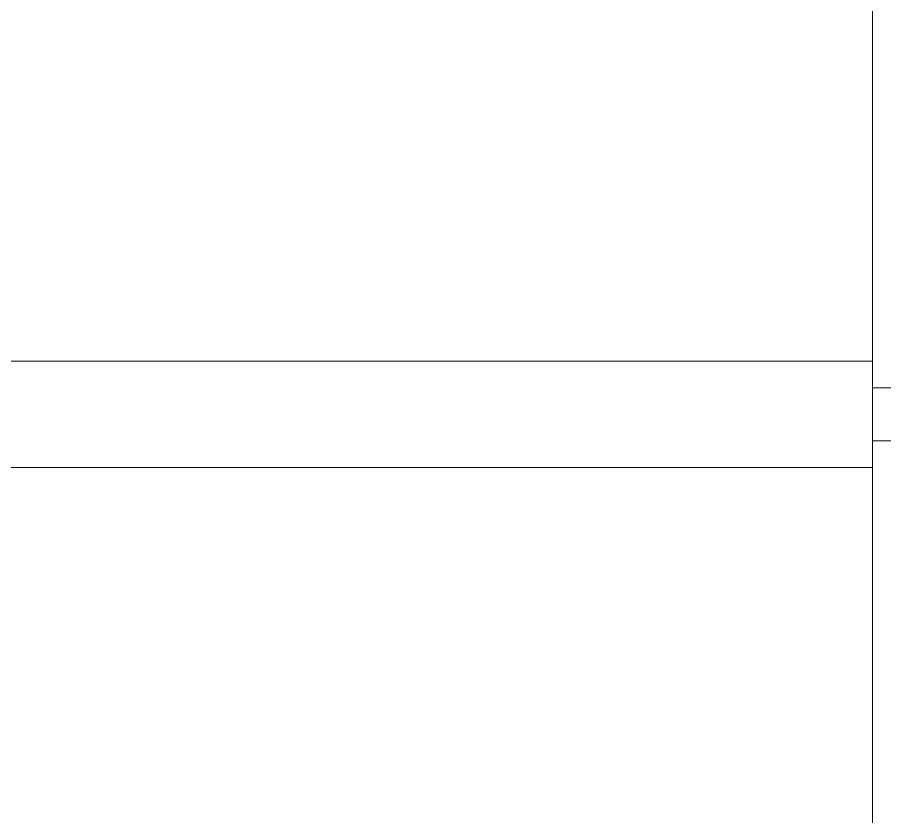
# Model space of a CAD drawing. Header units: millimetres. Extents: x -220592 to 404889, y -217665 to 38245.
# Drawn here: x -930.37 to -897.71, y -1240.55 to -1210.44 of the extents above; entities that cross this region are included whole.
import ezdxf

# ---------------------------------------------------------------- set-up
doc = ezdxf.new("R2010")
doc.units = ezdxf.units.MM
doc.linetypes.add('XKITLINE00', pattern=[0])
doc.layers.add('000 - 0_HIDE_OBJ_FRAMING_DEF_SUB_1', color=7, linetype='Continuous')

# ---------------------------------------------------------------- blocks, each defined once
blk = doc.blocks.new('*A13472')
at = {"layer": '000 - 0_HIDE_OBJ_FRAMING_DEF_SUB_1', "color": 7, "linetype": 'XKITLINE00', "lineweight": 0}
for p, q in [((-87.063349, 184.690405), (-87.063349, 212.690805)), ((-87.063349, 154.690388), (-87.063349, 182.690405))]:
    blk.add_line(p, q, dxfattribs=at)
blk = doc.blocks.new('*A13602')
at = {"layer": '000 - 0_HIDE_OBJ_FRAMING_DEF_SUB_1', "color": 7, "linetype": 'XKITLINE00', "lineweight": 0}
for p, q in [((-166.903349, 185.690405), (-87.063349, 185.690405)), ((-87.063349, 184.690405), (-87.063349, 185.690405)), ((-87.063349, 181.690405), (-87.063349, 182.690405)), ((-166.903349, 181.690405), (-87.063349, 181.690405))]:
    blk.add_line(p, q, dxfattribs=at)
blk = doc.blocks.new('*A14599')
at = {"layer": '000 - 0_HIDE_OBJ_FRAMING_DEF_SUB_1', "color": 7, "linetype": 'XKITLINE00', "lineweight": 0}
for p, q in [((-87.063349, 184.690405), (-83.063349, 184.690405)), ((-87.063349, 182.690405), (-87.063349, 184.690405)), ((-83.063349, 184.690405), (-83.063349, 182.690405)), ((-83.063349, 182.690405), (-87.063349, 182.690405))]:
    blk.add_line(p, q, dxfattribs=at)

msp = doc.modelspace()

# ---------------------------------------------------------------- block references
at = {"color": 7, "lineweight": 0}
for name in ['*A13472', '*A13602', '*A14599']:
    msp.add_blockref(name, (-811.109, -1409.08), dxfattribs=at)

doc.saveas('drawing.dxf')
